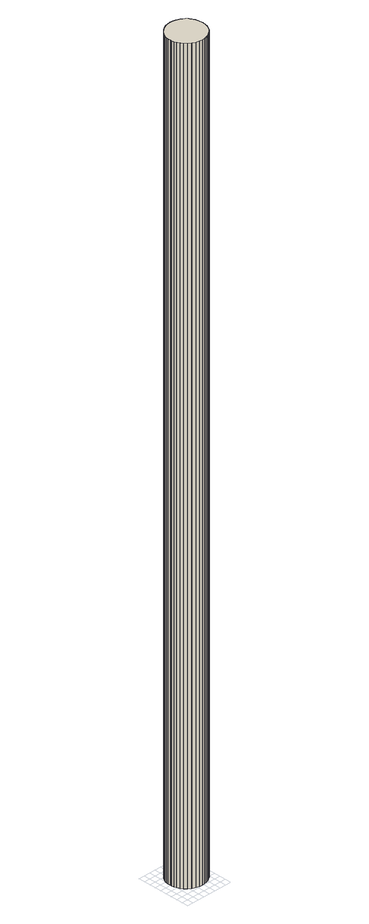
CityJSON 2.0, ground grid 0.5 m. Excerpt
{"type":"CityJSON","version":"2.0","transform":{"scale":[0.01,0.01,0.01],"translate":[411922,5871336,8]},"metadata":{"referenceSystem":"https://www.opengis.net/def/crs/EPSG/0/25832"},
"CityObjects":{
"building1":{"type":"Building","attributes":{"Gemeindeschluessel":"03454022","BezugspunktDach":"2200","AbsoluteHoehe":"8.268","MittlereTraufHoehe":"74.686","Firsthoehe":"74.686","function":"51002_1220","measuredHeight":66.42},"address":[{"country":"Germany","locality":"Hilkenbrook"}],"geometry":[{"type":"MultiSurface","lod":"1","boundaries":[[[0,1,2,3,4,5,6,7,8,9,10,11,12,13,14,15,16,17,18,19,20,21,22,23,24,25,26,27,28,29,30,31,32,33,34,35,36,37,38,39,40,41,42,43,44,45,46,47]],[[48,49,50,51,52,53,54,55,56,57,58,59,60,61,62,63,64,65,66,67,68,69,70,71,72,73,74,75,76,77,78,79,80,81,82,83,84,85,86,87,88,89,90,91,92,93,94,95]],[[48,95,47,46]],[[49,48,46,45]],[[50,49,45,44]],[[51,50,44,43]],[[52,51,43,42]],[[53,52,42,41]],[[54,53,41,40]],[[55,54,40,39]],[[56,55,39,38]],[[57,56,38,37]],[[58,57,37,36]],[[59,58,36,35]],[[60,59,35,34]],[[61,60,34,33]],[[62,61,33,32]],[[63,62,32,31]],[[64,63,31,30]],[[65,64,30,29]],[[66,65,29,28]],[[67,66,28,27]],[[68,67,27,26]],[[69,68,26,25]],[[70,69,25,24]],[[71,70,24,23]],[[72,71,23,22]],[[73,72,22,21]],[[74,73,21,20]],[[75,74,20,19]],[[76,75,19,18]],[[77,76,18,17]],[[78,77,17,16]],[[79,78,16,15]],[[80,79,15,14]],[[81,80,14,13]],[[82,81,13,12]],[[83,82,12,11]],[[84,83,11,10]],[[85,84,10,9]],[[86,85,9,8]],[[87,86,8,7]],[[88,87,7,6]],[[89,88,6,5]],[[90,89,5,4]],[[91,90,4,3]],[[92,91,3,2]],[[93,92,2,1]],[[94,93,1,0]],[[95,94,0,47]]]}]}
},
"vertices":[
[46,188,6669],[49,170,6669],[55,151,6669],[65,131,6669],[78,111,6669],[96,92,6669],[119,75,6669],[121,74,6669],[122,73,6669],[148,62,6669],[173,56,6669],[197,54,6669],[219,56,6669],[239,61,6669],[256,67,6669],[270,74,6669],[284,83,6669],[298,95,6669],[312,109,6669],[324,127,6669],[335,149,6669],[342,174,6669],[345,202,6669],[345,204,6669],[345,206,6669],[342,234,6669],[335,259,6669],[324,281,6669],[312,299,6669],[298,313,6669],[284,325,6669],[270,334,6669],[256,341,6669],[239,347,6669],[219,352,6669],[197,354,6669],[173,352,6669],[148,346,6669],[122,335,6669],[121,334,6669],[119,333,6669],[96,316,6669],[78,297,6669],[65,277,6669],[55,257,6669],[49,238,6669],[46,220,6669],[46,204,6669],[46,220,27],[49,238,27],[55,257,27],[65,277,27],[78,297,27],[96,316,27],[119,333,27],[121,334,27],[122,335,27],[148,346,27],[173,352,27],[197,354,27],[219,352,27],[239,347,27],[256,341,27],[270,334,27],[284,325,27],[298,313,27],[312,299,27],[324,281,27],[335,259,27],[342,234,27],[345,206,27],[345,204,27],[345,202,27],[342,174,27],[335,149,27],[324,127,27],[312,109,27],[298,95,27],[284,83,27],[270,74,27],[256,67,27],[239,61,27],[219,56,27],[197,54,27],[173,56,27],[148,62,27],[122,73,27],[121,74,27],[119,75,27],[96,92,27],[78,111,27],[65,131,27],[55,151,27],[49,170,27],[46,188,27],[46,204,27]
]}
